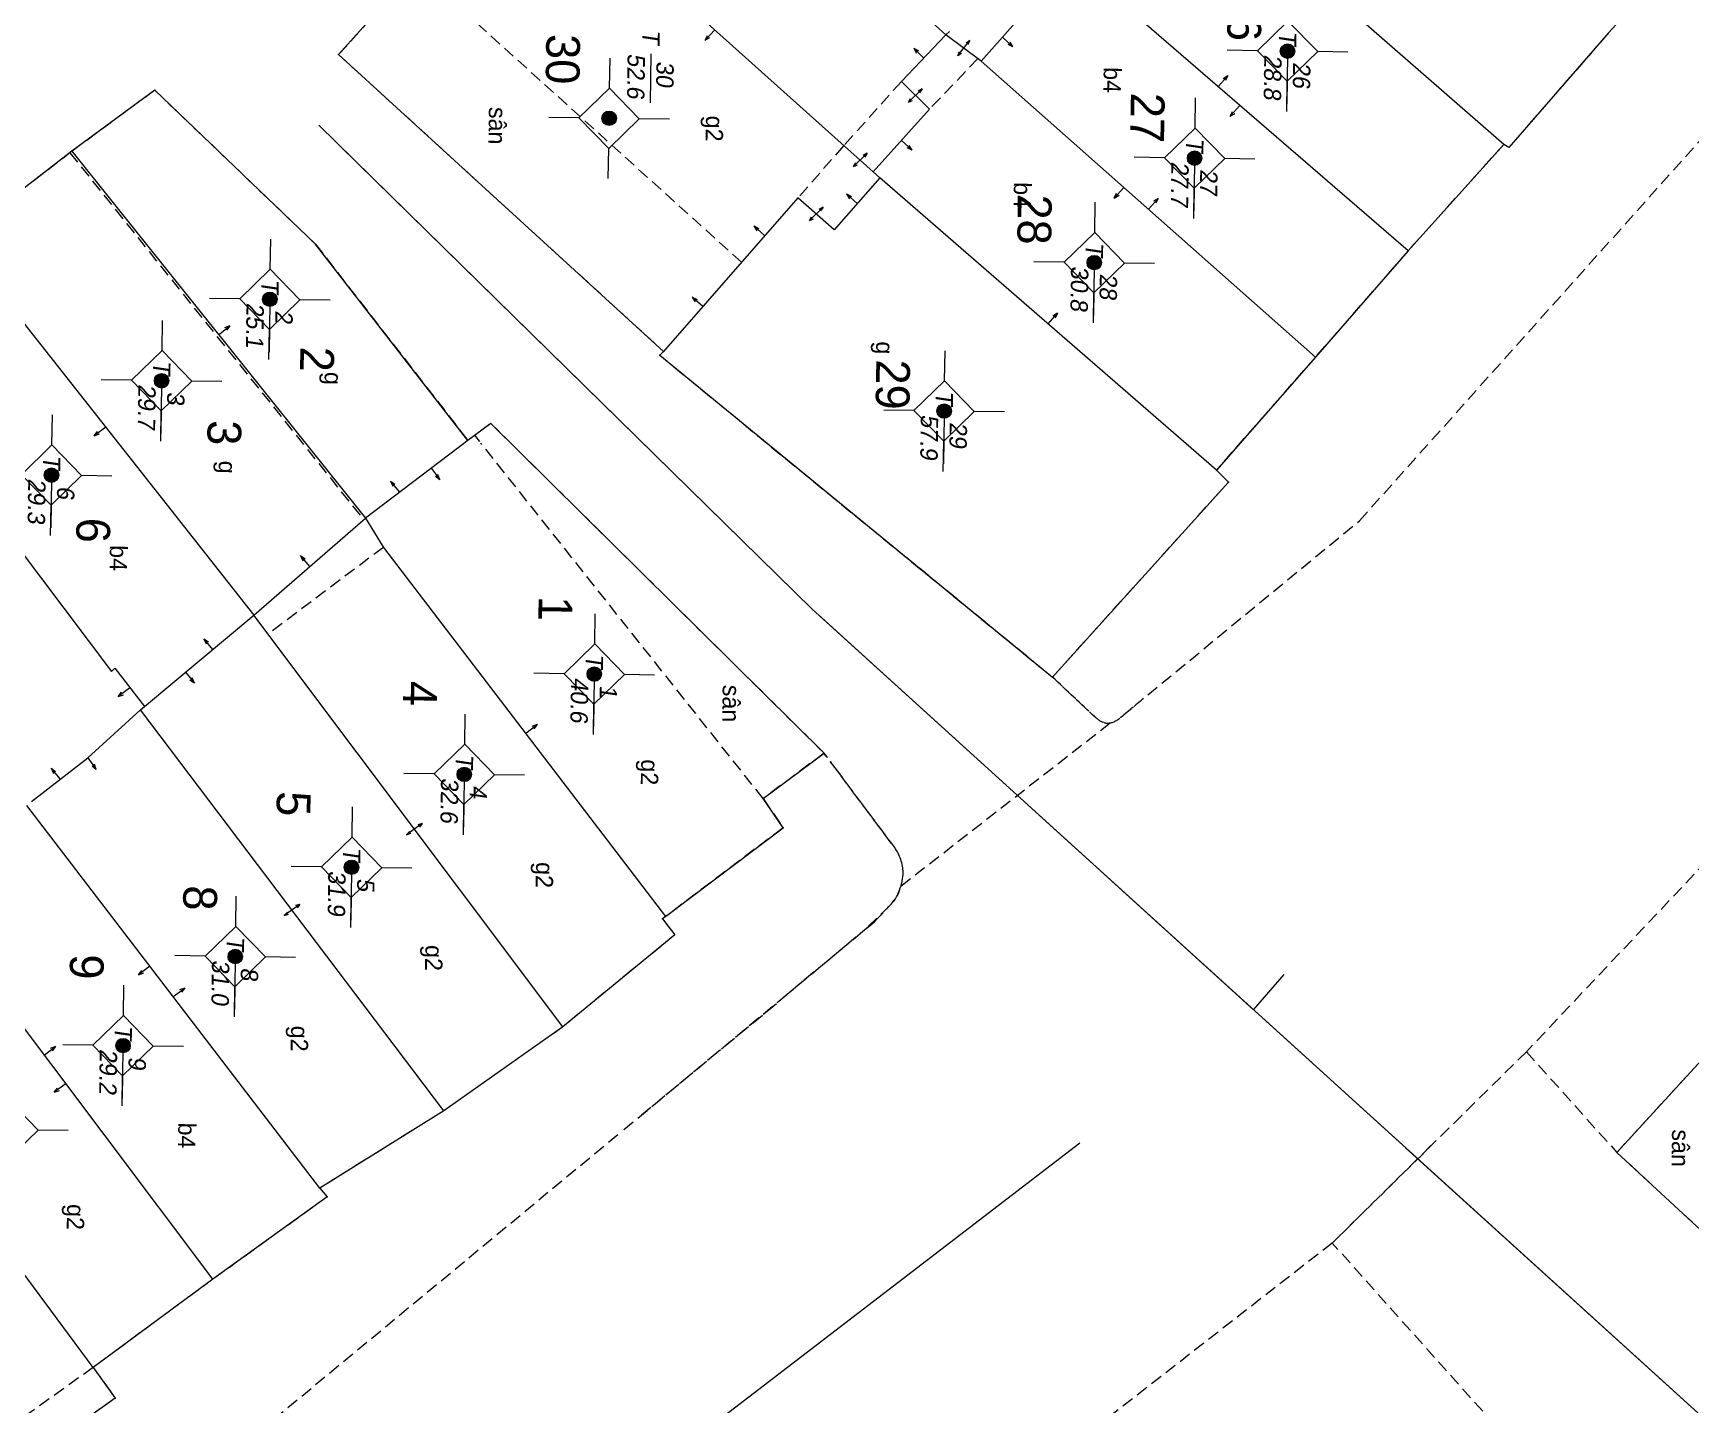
# Model space of a CAD drawing. Extents: x 601689 to 602595, y 1189742 to 1190763.
# Drawn here: x 602172.86 to 602207.21, y 1190360.97 to 1190389.4 of the extents above; entities that cross this region are included whole.
import ezdxf
from ezdxf.enums import TextEntityAlignment as Align

# ---------------------------------------------------------------- set-up
doc = ezdxf.new("R2010")
doc.units = 0
doc.header["$MEASUREMENT"] = 0
doc.linetypes.add('HIDDEN', pattern=[0.375, 0.25, -0.125])
for name, color, linetype in [('10', 250, 'Continuous'), ('11', 7, 'Continuous'), ('13', 7, 'Continuous'), ('14', 7, 'Continuous'), ('15', 7, 'Continuous'), ('16', 7, 'Continuous'), ('22', 7, 'Continuous'), ('53', 7, 'Continuous'), ('57', 7, 'Continuous')]:
    doc.layers.add(name, color=color, linetype=linetype)
doc.styles.add('TXT', font='vnshx.shx')

# ---------------------------------------------------------------- blocks, each defined once
blk = doc.blocks.new('NH3R')
at = {"layer": '16', "color": 7, "linetype": 'Continuous', "lineweight": 0}
for p, q in [((0, 0), (0.297, -0.005)), ((0.297, -0.005), (0.186, 0.031)), ((0.297, -0.005), (0.189, -0.033))]:
    blk.add_line(p, q, dxfattribs=at)
blk = doc.blocks.new('NH3')
at = {"layer": '16', "color": 7, "linetype": 'Continuous', "lineweight": 0}
for p, q in [((-0.199, -0.002), (-0.113, 0.021)), ((0.197, -0.012), (0.107, 0.015)), ((-0.199, -0.002), (0.197, -0.012)), ((-0.199, -0.002), (-0.116, -0.035)), ((0.197, -0.012), (0.104, -0.027))]:
    blk.add_line(p, q, dxfattribs=at)
blk = doc.blocks.new('*M1286128612861286')
at = {"layer": '13', "color": 3, "linetype": 'Continuous', "lineweight": 0}
blk.add_line((602450.241, 1189862.07), (602451.261, 1189862.07), dxfattribs=at)
at = {"layer": '13', "color": 3, "linetype": 'Continuous', "lineweight": 0, "style": 'TXT', "oblique": 7.6055}
for s, p in [('26', (602450.391, 1189862.37)), ('28.8', (602450.241, 1189861.77))]:
    blk.add_text(s, height=0.36, dxfattribs=at).set_placement(p, align=Align.MIDDLE_LEFT)
blk.add_text('T', height=0.36, dxfattribs=at).set_placement((602450.044, 1189862.07), align=Align.MIDDLE_RIGHT)
blk = doc.blocks.new('*M1291129112911291')
at = {"layer": '13', "color": 3, "linetype": 'Continuous', "lineweight": 0}
blk.add_line((602452.487, 1189860.177), (602453.507, 1189860.177), dxfattribs=at)
at = {"layer": '13', "color": 3, "linetype": 'Continuous', "lineweight": 0, "style": 'TXT', "oblique": 7.6055}
for s, p in [('27', (602452.637, 1189860.477)), ('27.7', (602452.487, 1189859.877))]:
    blk.add_text(s, height=0.36, dxfattribs=at).set_placement(p, align=Align.MIDDLE_LEFT)
blk.add_text('T', height=0.36, dxfattribs=at).set_placement((602452.29, 1189860.177), align=Align.MIDDLE_RIGHT)
blk = doc.blocks.new('*M1296129612961296')
at = {"layer": '13', "color": 3, "linetype": 'Continuous', "lineweight": 0}
blk.add_line((602454.681, 1189858.129), (602455.701, 1189858.129), dxfattribs=at)
at = {"layer": '13', "color": 3, "linetype": 'Continuous', "lineweight": 0, "style": 'TXT', "oblique": 7.6055}
for s, p in [('28', (602454.831, 1189858.429)), ('30.8', (602454.681, 1189857.829))]:
    blk.add_text(s, height=0.36, dxfattribs=at).set_placement(p, align=Align.MIDDLE_LEFT)
blk.add_text('T', height=0.36, dxfattribs=at).set_placement((602454.484, 1189858.129), align=Align.MIDDLE_RIGHT)
blk = doc.blocks.new('*M1301130113011301')
at = {"layer": '13', "color": 3, "linetype": 'Continuous', "lineweight": 0}
blk.add_line((602457.804, 1189855.062), (602458.824, 1189855.062), dxfattribs=at)
at = {"layer": '13', "color": 3, "linetype": 'Continuous', "lineweight": 0, "style": 'TXT', "oblique": 7.6055}
for s, p in [('29', (602457.954, 1189855.362)), ('57.9', (602457.804, 1189854.762))]:
    blk.add_text(s, height=0.36, dxfattribs=at).set_placement(p, align=Align.MIDDLE_LEFT)
blk.add_text('T', height=0.36, dxfattribs=at).set_placement((602457.607, 1189855.062), align=Align.MIDDLE_RIGHT)
blk = doc.blocks.new('*M1318131813181318')
at = {"layer": '13', "color": 3, "linetype": 'Continuous', "lineweight": 0}
blk.add_line((602451.837, 1189848.032), (602452.857, 1189848.032), dxfattribs=at)
at = {"layer": '13', "color": 3, "linetype": 'Continuous', "lineweight": 0, "style": 'TXT', "oblique": 7.6055}
for s, p in [('30', (602451.987, 1189848.332)), ('52.6', (602451.837, 1189847.732))]:
    blk.add_text(s, height=0.36, dxfattribs=at).set_placement(p, align=Align.MIDDLE_LEFT)
blk.add_text('T', height=0.36, dxfattribs=at).set_placement((602451.64, 1189848.032), align=Align.MIDDLE_RIGHT)
blk = doc.blocks.new('CENTRD')
at = {"layer": '11', "linetype": 'Continuous', "lineweight": 0}
h = blk.add_hatch(color=2, dxfattribs=at)
edge = h.paths.add_edge_path()
edge.add_arc((0, 0), 0.15, 0, 360)
at = {"layer": '11', "color": 2, "linetype": 'Continuous', "lineweight": 0}
for p, q in [((0, 1.25), (0, 0.625)), ((0, 0.625), (-0.625, 0)), ((0.625, 0), (0, 0.625)), ((-0.625, 0), (-1.25, 0)), ((-0.625, 0), (0, -0.625)), ((0, -0.625), (0.625, 0)), ((1.25, 0), (0.625, 0)), ((0, -0.625), (0, -1.25))]:
    blk.add_line(p, q, dxfattribs=at)
blk.add_circle((0, 0), 0.15, dxfattribs=at)
blk = doc.blocks.new('*M1408140814081408')
at = {"layer": '13', "color": 3, "linetype": 'Continuous', "lineweight": 0}
blk.add_line((602463.361, 1189847.891), (602464.381, 1189847.891), dxfattribs=at)
at = {"layer": '13', "color": 3, "linetype": 'Continuous', "lineweight": 0, "style": 'TXT', "oblique": 7.6055}
for s, p in [('1', (602463.511, 1189848.191)), ('40.6', (602463.361, 1189847.591))]:
    blk.add_text(s, height=0.36, dxfattribs=at).set_placement(p, align=Align.MIDDLE_LEFT)
blk.add_text('T', height=0.36, dxfattribs=at).set_placement((602463.164, 1189847.891), align=Align.MIDDLE_RIGHT)
blk = doc.blocks.new('*M1409140914091409')
at = {"layer": '13', "color": 3, "linetype": 'Continuous', "lineweight": 0}
blk.add_line((602465.479, 1189845.228), (602466.499, 1189845.228), dxfattribs=at)
at = {"layer": '13', "color": 3, "linetype": 'Continuous', "lineweight": 0, "style": 'TXT', "oblique": 7.6055}
for s, p in [('4', (602465.629, 1189845.528)), ('32.6', (602465.479, 1189844.928))]:
    blk.add_text(s, height=0.36, dxfattribs=at).set_placement(p, align=Align.MIDDLE_LEFT)
blk.add_text('T', height=0.36, dxfattribs=at).set_placement((602465.282, 1189845.228), align=Align.MIDDLE_RIGHT)
blk = doc.blocks.new('*M1410141014101410')
at = {"layer": '13', "color": 3, "linetype": 'Continuous', "lineweight": 0}
blk.add_line((602467.437, 1189842.92), (602468.457, 1189842.92), dxfattribs=at)
at = {"layer": '13', "color": 3, "linetype": 'Continuous', "lineweight": 0, "style": 'TXT', "oblique": 7.6055}
blk.add_text('T', height=0.36, dxfattribs=at).set_placement((602467.24, 1189842.92), align=Align.MIDDLE_RIGHT)
for s, p in [('5', (602467.587, 1189843.22)), ('31.9', (602467.437, 1189842.62))]:
    blk.add_text(s, height=0.36, dxfattribs=at).set_placement(p, align=Align.MIDDLE_LEFT)
blk = doc.blocks.new('*M1411141114111411')
at = {"layer": '13', "color": 3, "linetype": 'Continuous', "lineweight": 0}
blk.add_line((602455.691, 1189841.055), (602456.711, 1189841.055), dxfattribs=at)
at = {"layer": '13', "color": 3, "linetype": 'Continuous', "lineweight": 0, "style": 'TXT', "oblique": 7.6055}
for s, p in [('2', (602455.841, 1189841.355)), ('25.1', (602455.691, 1189840.755))]:
    blk.add_text(s, height=0.36, dxfattribs=at).set_placement(p, align=Align.MIDDLE_LEFT)
blk.add_text('T', height=0.36, dxfattribs=at).set_placement((602455.494, 1189841.055), align=Align.MIDDLE_RIGHT)
blk = doc.blocks.new('*M1412141214121412')
at = {"layer": '13', "color": 3, "linetype": 'Continuous', "lineweight": 0}
blk.add_line((602469.323, 1189840.537), (602470.343, 1189840.537), dxfattribs=at)
at = {"layer": '13', "color": 3, "linetype": 'Continuous', "lineweight": 0, "style": 'TXT', "oblique": 7.6055}
blk.add_text('T', height=0.36, dxfattribs=at).set_placement((602469.126, 1189840.537), align=Align.MIDDLE_RIGHT)
for s, p in [('8', (602469.473, 1189840.837)), ('31.0', (602469.323, 1189840.237))]:
    blk.add_text(s, height=0.36, dxfattribs=at).set_placement(p, align=Align.MIDDLE_LEFT)
blk = doc.blocks.new('*M1413141314131413')
at = {"layer": '13', "color": 3, "linetype": 'Continuous', "lineweight": 0}
blk.add_line((602457.411, 1189838.837), (602458.431, 1189838.837), dxfattribs=at)
at = {"layer": '13', "color": 3, "linetype": 'Continuous', "lineweight": 0, "style": 'TXT', "oblique": 7.6055}
for s, p in [('3', (602457.561, 1189839.137)), ('29.7', (602457.411, 1189838.537))]:
    blk.add_text(s, height=0.36, dxfattribs=at).set_placement(p, align=Align.MIDDLE_LEFT)
blk.add_text('T', height=0.36, dxfattribs=at).set_placement((602457.214, 1189838.837), align=Align.MIDDLE_RIGHT)
blk = doc.blocks.new('*M1414141414141414')
at = {"layer": '13', "color": 3, "linetype": 'Continuous', "lineweight": 0}
blk.add_line((602471.202, 1189838.238), (602472.222, 1189838.238), dxfattribs=at)
at = {"layer": '13', "color": 3, "linetype": 'Continuous', "lineweight": 0, "style": 'TXT', "oblique": 7.6055}
for s, p in [('9', (602471.352, 1189838.538)), ('29.2', (602471.202, 1189837.938))]:
    blk.add_text(s, height=0.36, dxfattribs=at).set_placement(p, align=Align.MIDDLE_LEFT)
blk.add_text('T', height=0.36, dxfattribs=at).set_placement((602471.005, 1189838.238), align=Align.MIDDLE_RIGHT)
blk = doc.blocks.new('*M1415141514151415')
at = {"layer": '13', "color": 3, "linetype": 'Continuous', "lineweight": 0}
blk.add_line((602459.4, 1189836.584), (602460.42, 1189836.584), dxfattribs=at)
at = {"layer": '13', "color": 3, "linetype": 'Continuous', "lineweight": 0, "style": 'TXT', "oblique": 7.6055}
for s, p in [('6', (602459.55, 1189836.884)), ('29.3', (602459.4, 1189836.284))]:
    blk.add_text(s, height=0.36, dxfattribs=at).set_placement(p, align=Align.MIDDLE_LEFT)
blk.add_text('T', height=0.36, dxfattribs=at).set_placement((602459.203, 1189836.584), align=Align.MIDDLE_RIGHT)

msp = doc.modelspace()

# ---------------------------------------------------------------- linework, layer by layer
at = {"layer": '10', "color": 7, "linetype": 'Continuous', "lineweight": 0}
for p, q in [((602185.085, 1190395.418), (602191.773, 1190389.366)), ((602203.332, 1190387.097), (602196.315, 1190393.223)), ((602182.923, 1190393.117), (602190.263, 1190386.526)), ((602201.352, 1190384.893), (602194.374, 1190390.92)), ((602192.505, 1190388.825), (602191.773, 1190389.366)), ((602199.432, 1190382.69), (602192.505, 1190388.825)), ((602173.659, 1190386.954), (602171.293, 1190385.126)), ((602173.659, 1190386.954), (602179.745, 1190379.35)), ((602203.332, 1190387.097), (602201.352, 1190384.893)), ((602190.263, 1190386.526), (602190.402, 1190386.405)), ((602197.379, 1190380.348), (602190.402, 1190386.405)), ((602171.293, 1190385.126), (602177.427, 1190377.342)), ((602201.352, 1190384.893), (602199.432, 1190382.69)), ((602199.432, 1190382.69), (602197.379, 1190380.348)), ((602181.867, 1190380.961), (602179.745, 1190379.35)), ((602177.427, 1190377.342), (602179.745, 1190379.35)), ((602175.161, 1190375.443), (602177.427, 1190377.342)), ((602183.83, 1190368.803), (602177.427, 1190377.342)), ((602175.08, 1190375.374), (602175.161, 1190375.443)), ((602181.366, 1190367.067), (602175.08, 1190375.374)), ((602178.794, 1190365.462), (602172.723, 1190373.396)), ((602176.578, 1190363.573), (602170.489, 1190371.676)), ((602174.103, 1190361.747), (602168.094, 1190369.829)), ((602183.83, 1190368.803), (602181.366, 1190367.067)), ((602181.366, 1190367.067), (602178.794, 1190365.462)), ((602176.578, 1190363.573), (602174.103, 1190361.747))]:
    msp.add_line(p, q, dxfattribs=at)
for points in [[(602185.922, 1190382.805), (602179.187, 1190388.958), (602182.923, 1190393.117)], [(602193.792, 1190391.498), (602192.826, 1190390.361), (602193.379, 1190389.814), (602192.505, 1190388.825)], [(602191.773, 1190389.366), (602190.85, 1190388.398), (602191.432, 1190387.83), (602190.263, 1190386.526)], [(602205.504, 1190389.408), (602203.441, 1190387.035), (602203.332, 1190387.097)], [(602181.867, 1190380.961), (602178.703, 1190385.034), (602175.376, 1190388.22), (602173.659, 1190386.954)], [(602190.402, 1190386.405), (602189.457, 1190385.327), (602188.706, 1190385.987), (602185.922, 1190382.805)], [(602169.049, 1190383.377), (602174.48, 1190376.172), (602174.551, 1190376.241), (602175.161, 1190375.443)], [(602185.922, 1190382.805), (602185.841, 1190382.726), (602193.98, 1190376.055), (602197.626, 1190380.095), (602197.379, 1190380.348)], [(602185.962, 1190371.094), (602188.397, 1190372.931), (602187.986, 1190373.536), (602189.248, 1190374.479), (602182.342, 1190381.314), (602181.867, 1190380.961)], [(602179.745, 1190379.35), (602180.116, 1190378.745), (602185.962, 1190371.094)], [(602172.824, 1190373.474), (602173.986, 1190374.379), (602175.08, 1190375.374)], [(602185.962, 1190371.094), (602185.901, 1190371.045), (602186.156, 1190370.712), (602183.83, 1190368.803)], [(602216.634, 1190356.543), (602214.107, 1190358.958), (602213.832, 1190358.661), (602205.676, 1190366.204), (602208.66, 1190369.453)], [(602178.794, 1190365.462), (602178.952, 1190365.28), (602176.578, 1190363.573)], [(602174.103, 1190361.747), (602174.555, 1190361.11), (602172.161, 1190359.393)]]:
    msp.add_lwpolyline(points, dxfattribs=at)
at = {"layer": '14', "color": 6, "linetype": 'HIDDEN', "lineweight": 0}
for p, q in [((602187.538, 1190384.653), (602181.848, 1190389.792)), ((602191.844, 1190389.435), (602191.773, 1190389.366)), ((602192.436, 1190388.876), (602191.432, 1190387.83)), ((602190.85, 1190388.398), (602189.651, 1190387.065)), ((602190.85, 1190388.398), (602189.651, 1190387.065)), ((602189.651, 1190387.065), (602188.706, 1190385.987)), ((602173.618, 1190386.924), (602179.705, 1190379.32)), ((602182.116, 1190380.937), (602182.008, 1190381.069)), ((602187.986, 1190373.536), (602182.136, 1190380.907)), ((602180.116, 1190378.745), (602177.712, 1190376.938)), ((602174.103, 1190361.747), (602171.69, 1190360.02))]:
    msp.add_line(p, q, dxfattribs=at)
at = {"layer": '22', "color": 7, "linetype": 'HIDDEN', "lineweight": 0}
for p, q in [((602179.187, 1190388.958), (602182.923, 1190393.117)), ((602179.187, 1190388.958), (602185.922, 1190382.805)), ((602175.376, 1190388.22), (602173.659, 1190386.954)), ((602175.376, 1190388.22), (602178.703, 1190385.034)), ((602173.659, 1190386.954), (602171.293, 1190385.126)), ((602178.703, 1190385.034), (602181.867, 1190380.961)), ((602185.922, 1190382.805), (602185.841, 1190382.726)), ((602185.841, 1190382.726), (602193.98, 1190376.055)), ((602182.342, 1190381.314), (602181.867, 1190380.961)), ((602182.342, 1190381.314), (602189.248, 1190374.479)), ((602193.98, 1190376.055), (602197.626, 1190380.095)), ((602190.935, 1190378.556), (602193.98, 1190376.055)), ((602193.98, 1190376.055), (602195.697, 1190377.961)), ((602187.798, 1190375.919), (602189.248, 1190374.479)), ((602195.177, 1190375.098), (602190.84, 1190371.718)), ((602195.177, 1190375.098), (602190.84, 1190371.718)), ((602195.177, 1190375.098), (602190.84, 1190371.718)), ((602189.248, 1190374.479), (602187.986, 1190373.536)), ((602189.248, 1190374.479), (602187.986, 1190373.536)), ((602187.986, 1190373.536), (602188.397, 1190372.931)), ((602187.986, 1190373.536), (602188.397, 1190372.931)), ((602188.397, 1190372.931), (602185.901, 1190371.045)), ((602188.397, 1190372.931), (602187.397, 1190372.175)), ((602185.101, 1190366.675), (602190.169, 1190370.886)), ((602188.409, 1190369.421), (602190.291, 1190370.985)), ((602188.409, 1190369.421), (602190.291, 1190370.985)), ((602205.676, 1190366.204), (602208.66, 1190369.453)), ((602185.465, 1190366.981), (602188.287, 1190369.312)), ((602187.711, 1190368.84), (602188.287, 1190369.312)), ((602183.83, 1190368.803), (602183.517, 1190368.578)), ((602203.804, 1190368.289), (602199.78, 1190364.324)), ((602203.804, 1190368.289), (602199.78, 1190364.324)), ((602203.804, 1190368.289), (602205.676, 1190366.204)), ((602203.804, 1190368.289), (602205.676, 1190366.204)), ((602165.711, 1190350.631), (602185.001, 1190366.597)), ((602165.711, 1190350.631), (602185.001, 1190366.597)), ((602180.711, 1190366.656), (602178.794, 1190365.462)), ((602199.78, 1190364.324), (602201.848, 1190366.366)), ((602205.676, 1190366.204), (602213.832, 1190358.661)), ((602205.676, 1190366.204), (602209.546, 1190362.62)), ((602178.794, 1190365.462), (602178.952, 1190365.28)), ((602178.952, 1190365.28), (602176.578, 1190363.573)), ((602176.578, 1190363.573), (602174.103, 1190361.747)), ((602174.103, 1190361.747), (602174.555, 1190361.11)), ((602174.555, 1190361.11), (602172.161, 1190359.393))]:
    msp.add_line(p, q, dxfattribs=at)
for points in [[(602195.956, 1190375.688), (602200.345, 1190379.297), (602215.62, 1190396.358), (602216.199, 1190397.071), (602214.294, 1190398.827)], [(602195.956, 1190375.688), (602200.345, 1190379.297), (602215.62, 1190396.358), (602216.199, 1190397.071), (602214.294, 1190398.827)], [(602214.294, 1190398.827), (602211.604, 1190395.974), (602211.495, 1190396.045), (602209.474, 1190393.763), (602207.423, 1190391.531), (602205.504, 1190389.408), (602203.441, 1190387.035), (602203.332, 1190387.097), (602201.352, 1190384.893), (602199.432, 1190382.69), (602197.379, 1190380.348), (602197.626, 1190380.095)], [(602223.531, 1190389.81), (602208.31, 1190373.058), (602203.804, 1190368.289)], [(602223.531, 1190389.81), (602208.31, 1190373.058), (602203.804, 1190368.289)], [(602185.962, 1190371.094), (602185.901, 1190371.045), (602186.156, 1190370.712), (602183.83, 1190368.803)], [(602203.897, 1190359.718), (602199.78, 1190364.324), (602173.265, 1190343.657)], [(602203.897, 1190359.718), (602199.78, 1190364.324), (602194.22, 1190359.99)], [(602203.897, 1190359.718), (602199.78, 1190364.324), (602195.191, 1190360.747)]]:
    msp.add_lwpolyline(points, dxfattribs=at)
for points, knots in [([(602195.865, 1190375.609), (602195.699, 1190375.471), (602195.534, 1190375.333), (602195.368, 1190375.195), (602195.292, 1190375.132), (602195.177, 1190375.081), (602195.087, 1190375.099), (602195.012, 1190375.115), (602194.93, 1190375.165), (602194.869, 1190375.223), (602194.572, 1190375.5), (602194.276, 1190375.777), (602193.98, 1190376.055)], [0, 0, 0, 0, 0.267886, 0.267886, 0.267886, 0.391177, 0.391177, 0.391177, 0.495093, 0.495093, 0.495093, 1, 1, 1, 1]), ([(602195.865, 1190375.609), (602195.699, 1190375.471), (602195.534, 1190375.333), (602195.368, 1190375.195), (602195.292, 1190375.132), (602195.177, 1190375.081), (602195.087, 1190375.099), (602195.012, 1190375.115), (602194.93, 1190375.165), (602194.869, 1190375.223), (602194.572, 1190375.5), (602194.276, 1190375.777), (602193.98, 1190376.055)], [0, 0, 0, 0, 0.267886, 0.267886, 0.267886, 0.391177, 0.391177, 0.391177, 0.495093, 0.495093, 0.495093, 1, 1, 1, 1]), ([(602195.662, 1190375.441), (602195.564, 1190375.359), (602195.466, 1190375.277), (602195.368, 1190375.195), (602195.292, 1190375.132), (602195.177, 1190375.081), (602195.087, 1190375.099), (602195.012, 1190375.115), (602194.93, 1190375.165), (602194.869, 1190375.223), (602194.572, 1190375.5), (602194.276, 1190375.777), (602193.98, 1190376.055)], [0, 0, 0, 0, 0.178217, 0.178217, 0.178217, 0.316609, 0.316609, 0.316609, 0.433253, 0.433253, 0.433253, 1, 1, 1, 1]), ([(602190.291, 1190370.985), (602190.395, 1190371.093), (602190.5, 1190371.202), (602190.605, 1190371.311), (602190.778, 1190371.491), (602190.885, 1190371.772), (602190.885, 1190372.007), (602190.885, 1190372.176), (602190.819, 1190372.375), (602190.711, 1190372.52), (602190.224, 1190373.173), (602189.736, 1190373.826), (602189.248, 1190374.479)], [0, 0, 0, 0, 0.108085, 0.108085, 0.108085, 0.287171, 0.287171, 0.287171, 0.416345, 0.416345, 0.416345, 1, 1, 1, 1]), ([(602190.291, 1190370.985), (602190.395, 1190371.093), (602190.5, 1190371.202), (602190.605, 1190371.311), (602190.778, 1190371.491), (602190.885, 1190371.772), (602190.885, 1190372.007), (602190.885, 1190372.176), (602190.819, 1190372.375), (602190.711, 1190372.52), (602190.224, 1190373.173), (602189.736, 1190373.826), (602189.248, 1190374.479)], [0, 0, 0, 0, 0.108085, 0.108085, 0.108085, 0.287171, 0.287171, 0.287171, 0.416345, 0.416345, 0.416345, 1, 1, 1, 1]), ([(602189.317, 1190374.388), (602189.304, 1190374.402), (602189.289, 1190374.414), (602189.278, 1190374.429), (602189.266, 1190374.444), (602189.258, 1190374.462), (602189.248, 1190374.479)], [0, 0, 0, 0, 0.492423, 0.492423, 0.492423, 1, 1, 1, 1]), ([(602190.159, 1190370.886), (602190.308, 1190371.028), (602190.456, 1190371.17), (602190.605, 1190371.311), (602190.786, 1190371.484), (602190.889, 1190371.772), (602190.885, 1190372.007), (602190.882, 1190372.176), (602190.819, 1190372.375), (602190.711, 1190372.52), (602190.269, 1190373.112), (602189.828, 1190373.705), (602189.386, 1190374.297)], [0, 0, 0, 0, 0.149185, 0.149185, 0.149185, 0.331121, 0.331121, 0.331121, 0.462351, 0.462351, 0.462351, 1, 1, 1, 1])]:
    msp.add_open_spline(points, degree=3, knots=knots, dxfattribs=at)
for p in [(602179.187, 1190388.958), (602175.376, 1190388.22), (602185.841, 1190382.726), (602185.922, 1190382.805), (602197.379, 1190380.348), (602197.626, 1190380.095), (602193.98, 1190376.055), (602187.986, 1190373.536), (602187.986, 1190373.536), (602188.397, 1190372.931), (602185.901, 1190371.045), (602178.794, 1190365.462), (602178.952, 1190365.28), (602174.103, 1190361.747), (602174.555, 1190361.11)]:
    msp.add_point(p, dxfattribs=at)
at = {"layer": '57', "color": 172, "linetype": 'Continuous', "lineweight": 0}
for p, q in [((602189, 1190377.463), (602178.776, 1190387.494)), ((602179.21, 1190387.068), (602189, 1190377.463)), ((602193.315, 1190373.544), (602189, 1190377.463)), ((602211.254, 1190357.267), (602193.405, 1190373.463)), ((602198.146, 1190369.157), (602198.786, 1190369.888)), ((602168.533, 1190346.452), (602194.548, 1190366.398)), ((602211.254, 1190357.267), (602201.295, 1190366.3))]:
    msp.add_line(p, q, dxfattribs=at)
for points in [[(602207.579, 1190360.607), (602193.315, 1190373.544), (602189, 1190377.463)], [(602189.128, 1190377.351), (602193.315, 1190373.544), (602198.146, 1190369.157)]]:
    msp.add_lwpolyline(points, dxfattribs=at)

# ---------------------------------------------------------------- block references
at = {"layer": '11', "color": 2, "linetype": 'Continuous', "lineweight": 0, "rotation": 269.1680420500809}
for p in [(602198.853, 1190389.03), (602184.793, 1190387.638), (602196.927, 1190386.812), (602194.848, 1190384.648), (602177.761, 1190383.886), (602175.518, 1190382.198), (602191.736, 1190381.57), (602173.236, 1190380.242), (602184.485, 1190376.117), (602181.791, 1190374.038), (602179.455, 1190372.114), (602177.045, 1190370.263), (602174.719, 1190368.417), (602172.335, 1190366.672)]:
    msp.add_blockref('CENTRD', p, dxfattribs=at)
at = {"layer": '13', "color": 3, "linetype": 'Continuous', "lineweight": 0, "rotation": 269.1680420500809}
for name, p in [('*M1318131813181318', (-578789.405, 1810053.774)), ('*M1286128612861286', (-578790.27, 1810052.359)), ('*M1291129112911291', (-578790.27, 1810052.359)), ('*M1296129612961296', (-578790.27, 1810052.359)), ('*M1411141114111411', (-578790.27, 1810052.359)), ('*M1413141314131413', (-578790.27, 1810052.359)), ('*M1301130113011301', (-578790.27, 1810052.359)), ('*M1415141514151415', (-578790.27, 1810052.359)), ('*M1408140814081408', (-578790.27, 1810052.359)), ('*M1409140914091409', (-578790.27, 1810052.359)), ('*M1410141014101410', (-578790.27, 1810052.359)), ('*M1412141214121412', (-578790.27, 1810052.359)), ('*M1414141414141414', (-578790.27, 1810052.359))]:
    msp.add_blockref(name, p, dxfattribs=at)
at = {"layer": '16', "color": 7, "linetype": 'Continuous', "lineweight": 0}
for name, p, rotation in [('NH3R', (602186.984, 1190389.472), 227.5929305597676), ('NH3R', (602191.316, 1190388.882), 136.327570652209), ('NH3', (602191.136, 1190388.114), 45.705047411042), ('NH3R', (602197.863, 1190387.901), 229.1918715481357), ('NH3', (602189.997, 1190386.78), 45.705047411042), ('NH3R', (602190.853, 1190387.178), 318.1512082325314), ('NH3R', (602189.935, 1190385.87), 138.7373144968466), ('NH3R', (602195.459, 1190386.205), 229.1918715481357), ('NH3R', (602195.973, 1190385.758), 48.46274053728215), ('NH3', (602189.082, 1190385.663), 45.705047411042), ('NH3R', (602188.015, 1190385.207), 138.8228585803559), ('NH3R', (602186.736, 1190383.735), 138.8228585803559), ('NH3R', (602180.452, 1190379.89), 130.9109701805767), ('NH3R', (602181.109, 1190380.381), 307.207319642559), ('NH3R', (602178.59, 1190378.345), 130.9109701805767), ('NH3R', (602176.587, 1190376.623), 130.9109701805767), ('NH3R', (602176.01, 1190376.161), 309.9558202818291), ('NH3R', (602174.856, 1190375.827), 217.0073402308781), ('NH3R', (602173.986, 1190374.379), 307.8718932339775), ('NH3R', (602173.42, 1190373.937), 130.9109701805767), ('NH3', (602178.223, 1190371.221), 217.1219783986726), ('NH3R', (602175.277, 1190370.06), 216.9219523239676), ('NH3R', (602173.533, 1190367.625), 216.9219523239676)]:
    msp.add_blockref(name, p, dxfattribs=dict(at, rotation=rotation))
for name, p, xscale, yscale, rotation in [('NH3R', (602192.942, 1190389.319), 0.9999974333019728, 0.9999974333019728, 318.5202711908364), ('NH3', (602192.139, 1190389.101), 1.000001652295833, 1.000001652295833, 53.60378408747135), ('NH3R', (602197.418, 1190388.298), 0.99999895535627, 0.99999895535627, 49.0774997278688), ('NH3R', (602193.89, 1190383.377), 0.9999988651610864, 0.9999988651610864, 49.03981971851682), ('NH3R', (602176.697, 1190383.152), 0.9999980784817992, 0.9999980784817992, 38.67832493564023), ('NH3R', (602174.36, 1190381.234), 0.9999986775824008, 0.9999986775824008, 218.2325744833367), ('NH3R', (602183.064, 1190374.894), 0.9999979604874424, 0.9999979604874424, 37.37833150893867), ('NH3', (602180.757, 1190372.896), 1.000001215448236, 1.000001215448236, 216.9407897655805), ('NH3R', (602175.759, 1190369.434), 0.9999982988904074, 0.9999982988904074, 37.42620947766296), ('NH3R', (602173.082, 1190368.221), 0.9999982988904074, 0.9999982988904074, 37.42620947766296)]:
    msp.add_blockref(name, p, dxfattribs=dict(at, xscale=xscale, yscale=yscale, rotation=rotation))

# ---------------------------------------------------------------- texts
at = {"layer": '15', "color": 7, "linetype": 'Continuous', "lineweight": 0, "style": 'TXT'}
for s, p in [('b4', (602195.224, 1190388.698)), ('s%%169n', (602182.482, 1190387.873)), ('g2', (602186.979, 1190387.692)), ('b4', (602193.361, 1190386.314)), ('g', (602190.505, 1190383.013)), ('g', (602179.076, 1190382.379)), ('g', (602176.881, 1190380.539)), ('b4', (602174.626, 1190378.79)), ('s%%169n', (602187.328, 1190375.895)), ('g2', (602185.636, 1190374.349)), ('g2', (602183.457, 1190372.219)), ('g2', (602181.164, 1190370.5)), ('g2', (602178.38, 1190368.828)), ('b4', (602176.043, 1190366.82)), ('g2', (602173.739, 1190365.131))]:
    msp.add_text(s, height=0.36, rotation=269.2144, dxfattribs=at).set_placement(p, align=Align.MIDDLE_LEFT)
msp.add_text('s%%169n', height=0.36, rotation=269.2144, dxfattribs=at).set_placement((602206.817, 1190366.293), align=Align.CENTER)
at = {"layer": '53', "color": 200, "linetype": 'Continuous', "lineweight": 0, "style": 'TXT'}
for s, p in [('26', (602197.966, 1190390.28)), ('30', (602183.842, 1190389.384)), ('27', (602195.957, 1190388.168)), ('28', (602193.617, 1190386.06)), (' 2', (602178.747, 1190383.164)), ('29', (602190.68, 1190382.64)), (' 3', (602176.826, 1190381.64)), (' 6', (602174.108, 1190379.618)), (' 1', (602183.686, 1190377.995)), (' 4', (602180.882, 1190376.234)), (' 5', (602178.261, 1190373.95)), (' 8', (602176.324, 1190371.997)), (' 9', (602173.974, 1190370.569))]:
    msp.add_text(s, height=0.7, rotation=269.2144, dxfattribs=at).set_placement(p, align=Align.MIDDLE_LEFT)

doc.saveas('drawing.dxf')
